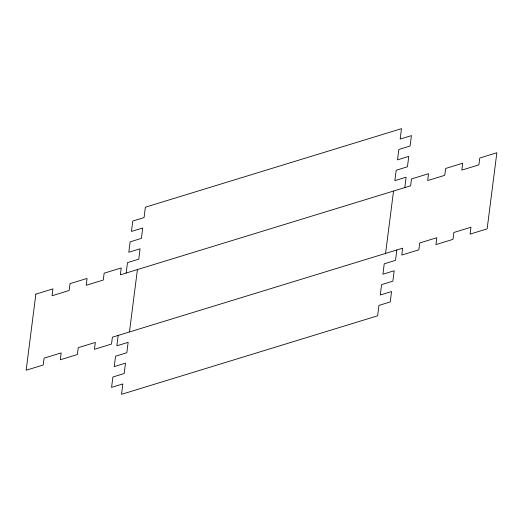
<?xml version="1.0" encoding="UTF-8"?>
<svg xmlns="http://www.w3.org/2000/svg" width="523" height="523" viewBox="0 0 523 523"><rect width="100%" height="100%" fill="white"/><g stroke="black" fill="none" stroke-linecap="round" stroke-linejoin="round"><path stroke-width="0.78" d="M118.198 335.413L116.871 345.808L128.142 342.356L126.814 352.75L115.55 356.209L114.223 366.603L125.487 363.145L124.167 373.546L112.896 376.998L111.569 387.399L122.84 383.941L121.513 394.335L377.619 315.807L378.946 305.406L390.217 301.954L391.544 291.553L380.273 295.011L381.6 284.617L392.865 281.158L394.192 270.764L382.921 274.215L384.248 263.821L395.519 260.362L396.846 249.968M126.154 273.032L127.481 262.638L138.752 259.179L140.079 248.785L128.808 252.236L130.135 241.842L141.4 238.383L142.727 227.989L131.456 231.447L132.783 221.046L144.054 217.594L145.381 207.193L401.487 128.665L400.16 139.059L411.431 135.601L410.104 146.002L398.833 149.454L397.513 159.855L408.777 156.397L407.45 166.791L396.186 170.25L394.858 180.644L406.129 177.192L404.802 187.587M129.469 331.955L137.425 269.574M385.575 253.426L393.531 191.045M35.858 294.129L26.15 370.232L43.226 364.995L44.102 358.137L61.171 352.901L60.295 359.759L77.371 354.529L78.247 347.664L95.323 342.428L94.447 349.292L111.517 344.056L112.393 337.191L402.651 248.19L401.775 255.047L418.851 249.811L419.721 242.953L436.797 237.717L435.921 244.581L452.996 239.344L453.872 232.48L470.948 227.244L470.072 234.108L487.142 228.871L496.85 152.768L479.774 158.005L478.898 164.863L461.829 170.099L462.705 163.241L445.629 168.471L444.753 175.336L427.677 180.572L428.553 173.708L411.483 178.944L410.607 185.809L120.349 274.81L121.225 267.953L104.149 273.189L103.279 280.047L86.203 285.283L87.079 278.419L70.004 283.656L69.128 290.52L52.052 295.757L52.928 288.892L35.858 294.129"/></g></svg>
